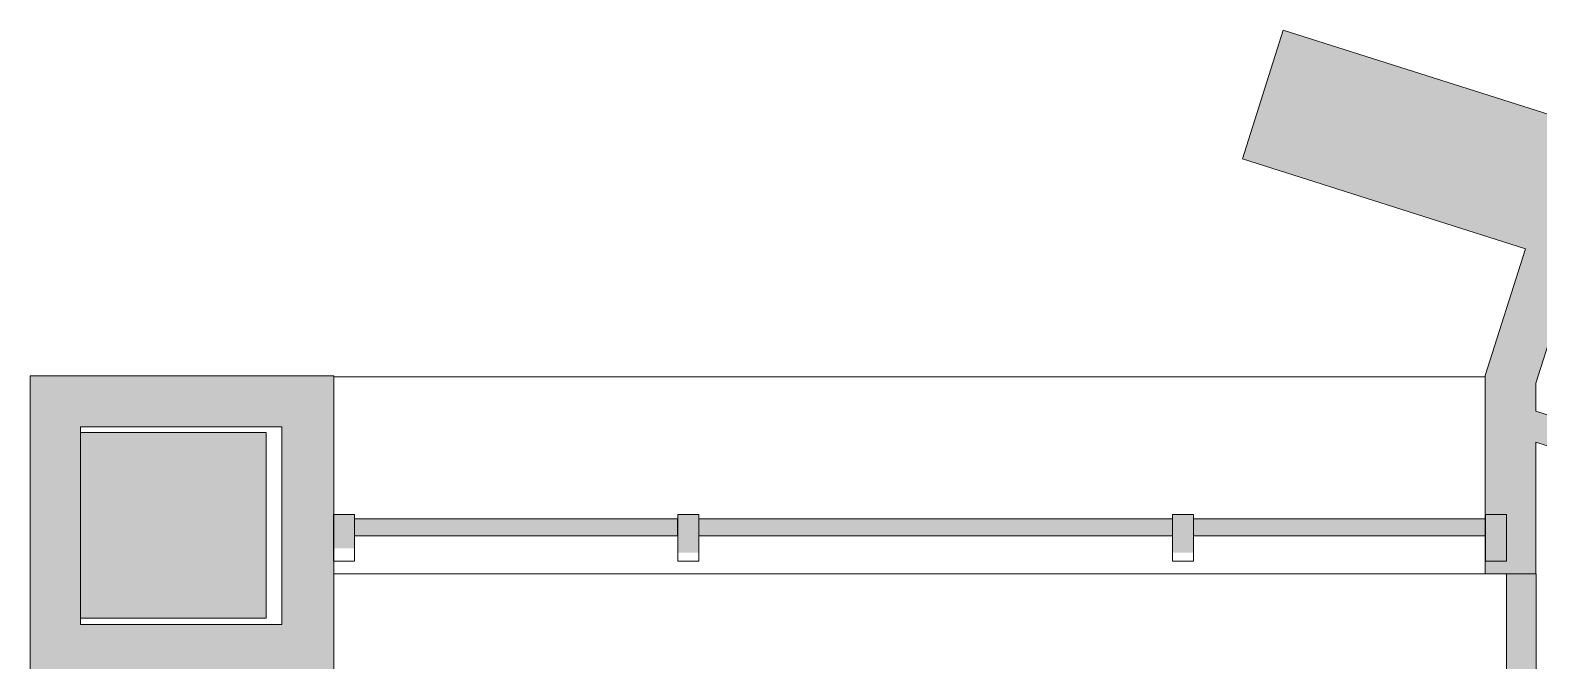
# Model space of a CAD drawing. Header units: inches. Extents: x 385 to 2249, y -1773 to -36.
# Drawn here: x 392.5 to 571.3, y -110.7 to -36 of the extents above; entities that cross this region are included whole.
import ezdxf

# ---------------------------------------------------------------- set-up
doc = ezdxf.new("R2010")
doc.units = ezdxf.units.IN
doc.header["$MEASUREMENT"] = 0
for name, color, linetype, lineweight in [('A-COLS', 52, 'Continuous', 13), ('A-DETL', 90, 'Continuous', 9), ('A-GLAZ-CURT', 52, 'Continuous', 13), ('A-GLAZ-CWMG', 51, 'Continuous', 13), ('A-WALL', 113, 'Continuous', 13), ('A-WALL-PATT', 111, 'Continuous', 13), ('I-WALL', 2, 'Continuous', 13)]:
    doc.layers.add(name, color=color, linetype=linetype, lineweight=lineweight)

# ---------------------------------------------------------------- blocks, each defined once
blk = doc.blocks.new('Walls 16 - Walls 16-5039104-Level 6 POWER _ SIGNAL')
at = {"layer": 'A-WALL', "lineweight": 9}
blk.add_hatch(color=7, dxfattribs=at).paths.add_polyline_path([(570.95, -100.39), (570.97, -84.81), (608.32, -96.67), (609.38, -93.33), (570.95, -81.14), (570.97, -77.76), (576.7, -59.71), (626.93, -75.65), (629.3, -68.18), (591.27, -56.11), (591.87, -54.21), (579.67, -50.34), (580.28, -48.43), (541.01, -35.97), (536.17, -51.22), (569.72, -61.87), (564.95, -76.89), (564.98, -100.39), (569.72, -100.39)], flags=0)
at = {"layer": 'A-WALL', "color": 8, "lineweight": 20}
for p, q in [((541.01, -35.97), (536.17, -51.22)), ((580.28, -48.43), (541.01, -35.97)), ((579.67, -50.34), (580.28, -48.43)), ((536.17, -51.22), (569.72, -61.87)), ((591.87, -54.21), (579.67, -50.34)), ((591.27, -56.11), (591.87, -54.21)), ((629.3, -68.18), (591.27, -56.11)), ((570.95, -77.82), (576.7, -59.71)), ((576.7, -59.71), (616.08, -72.2)), ((569.72, -61.87), (564.95, -76.89)), ((627.49, -73.91), (629.3, -68.18)), ((564.95, -76.89), (564.95, -100.39)), ((570.95, -81.14), (570.95, -77.82)), ((609.38, -93.33), (570.95, -81.14)), ((570.95, -100.39), (570.95, -84.81)), ((570.95, -84.81), (608.32, -96.67)), ((564.95, -100.39), (570.95, -100.39))]:
    blk.add_line(p, q, dxfattribs=at)
blk = doc.blocks.new('System Panel - Glazed 2-5040567-Level 6 POWER _ SIGNAL')
at = {"layer": 'A-GLAZ-CURT', "lineweight": 9}
blk.add_hatch(color=7, dxfattribs=at).paths.add_polyline_path([(-19.14, 0.25), (19.14, 0.25), (19.14, 2.25), (-19.14, 2.25)], flags=0)
at = {"layer": 'A-GLAZ-CURT', "color": 8, "lineweight": 20}
for p, q in [((19.14, 2.25), (-19.14, 2.25)), ((-19.14, 2.25), (-19.14, 0.25)), ((19.14, 0.25), (19.14, 2.25)), ((-19.14, 0.25), (19.14, 0.25))]:
    blk.add_line(p, q, dxfattribs=at)
blk = doc.blocks.new('Rectangular Mullion - 2_5_ x 5_ rectangular-5019623-Level 6 POWER _ SIGNAL')
at = {"layer": 'A-GLAZ-CWMG', "lineweight": 9}
blk.add_hatch(color=7, dxfattribs=at).paths.add_polyline_path([(0, 1.76), (0, -2.75), (-2.5, -2.75), (-2.5, 1.76), (-1.23, 1.76)], flags=0)
at = {"layer": 'A-GLAZ-CWMG', "color": 8, "lineweight": 20}
for p, q in [((-2.5, 2.75), (0, 2.75)), ((-2.5, -2.75), (-2.5, 2.75)), ((0, 2.75), (0, -2.75)), ((0, -2.75), (-2.5, -2.75))]:
    blk.add_line(p, q, dxfattribs=at)
blk = doc.blocks.new('System Panel - Glazed 2-5040822-Level 6 POWER _ SIGNAL')
at = {"layer": 'A-GLAZ-CURT', "lineweight": 9}
blk.add_hatch(color=7, dxfattribs=at).paths.add_polyline_path([(-28.08, 0.25), (28.08, 0.25), (28.08, 2.25), (-28.08, 2.25)], flags=0)
at = {"layer": 'A-GLAZ-CURT', "color": 8, "lineweight": 20}
for p, q in [((28.08, 2.25), (-28.08, 2.25)), ((-28.08, 2.25), (-28.08, 0.25)), ((28.08, 0.25), (28.08, 2.25)), ((-28.08, 0.25), (28.08, 0.25))]:
    blk.add_line(p, q, dxfattribs=at)
blk = doc.blocks.new('System Panel - Glazed 2-5123284-Level 6 POWER _ SIGNAL')
at = {"layer": 'A-GLAZ-CURT', "lineweight": 9}
blk.add_hatch(color=7, dxfattribs=at).paths.add_polyline_path([(17.28, 0.25), (17.28, 2.25), (-17.3, 2.25), (-17.3, 0.25)], flags=0)
at = {"layer": 'A-GLAZ-CURT', "color": 8, "lineweight": 20}
for p, q in [((17.3, 2.25), (-17.3, 2.25)), ((-17.3, 2.25), (-17.3, 0.25)), ((17.3, 0.25), (17.3, 2.25)), ((-17.3, 0.25), (17.3, 0.25))]:
    blk.add_line(p, q, dxfattribs=at)
blk = doc.blocks.new('Rectangular Mullion - 2_5_ x 5_ rectangular-V1-Level 6 POWER _ SIGNAL')
at = {"layer": 'A-GLAZ-CWMG', "color": 8, "lineweight": 20}
for p, q in [((-2.5, 2.75), (0, 2.75)), ((-2.5, -2.75), (-2.5, 2.75)), ((0, 2.75), (0, -2.75)), ((0, -2.75), (-2.5, -2.75))]:
    blk.add_line(p, q, dxfattribs=at)
blk = doc.blocks.new('Rectangular Column - 24_ x 24_ 2-5010604-Level 6 POWER _ SIGNAL')
at = {"layer": 'A-COLS', "lineweight": 9}
blk.add_hatch(color=7, dxfattribs=at).paths.add_polyline_path([(-11, -11), (11, -11), (11, 11), (-11, 11)], flags=0)
at = {"layer": 'A-COLS', "color": 8, "lineweight": 20}
for p, q in [((11, 11), (-11, 11)), ((-11, 11), (-11, -11)), ((11, -11), (11, 11)), ((-11, -11), (11, -11))]:
    blk.add_line(p, q, dxfattribs=at)
blk = doc.blocks.new('Rectangular Mullion - 2_5_ x 5_ rectangular-V7-Level 6 POWER _ SIGNAL')
at = {"layer": 'A-GLAZ-CWMG', "lineweight": 9}
blk.add_hatch(color=7, dxfattribs=at).paths.add_polyline_path([(-2.5, 1.26), (-2.5, -2.75), (0, -2.75), (0, 1.26), (-1.91, 1.26)], flags=0)
at = {"layer": 'A-GLAZ-CWMG', "color": 8, "lineweight": 20}
for p, q in [((0, 2.75), (-2.5, 2.75)), ((-2.5, 2.75), (-2.5, -2.75)), ((0, -2.75), (0, 2.75)), ((-2.5, -2.75), (0, -2.75))]:
    blk.add_line(p, q, dxfattribs=at)
blk = doc.blocks.new('Walls 123 - Walls 1-5527625-Level 6 POWER _ SIGNAL')
at = {"layer": 'A-WALL', "lineweight": 9}
h = blk.add_hatch(color=7, dxfattribs=at)
h.paths.add_polyline_path([(59.47, -481.89), (59.44, -445.95), (23.47, -445.95), (23.47, -481.89), (41.45, -481.89)], flags=0)
h.paths.add_polyline_path([(53.3, -475.4), (29.44, -475.4), (29.44, -451.99), (53.3, -451.99)], flags=0)
at = {"layer": 'A-WALL', "color": 8, "lineweight": 20}
for p, q in [((59.47, -445.95), (23.47, -445.95)), ((23.47, -445.95), (23.47, -481.89)), ((59.47, -481.89), (59.47, -445.95)), ((29.44, -452.64), (29.44, -451.99)), ((29.44, -451.99), (53.3, -451.99)), ((53.3, -451.99), (53.3, -475.4)), ((29.44, -475.4), (29.44, -474.64)), ((53.3, -475.4), (29.44, -475.4)), ((23.47, -481.89), (59.47, -481.89))]:
    blk.add_line(p, q, dxfattribs=at)
blk = doc.blocks.new('Walls 19 - Walls 3-5789342-Level 6 POWER _ SIGNAL')
at = {"layer": 'A-WALL', "lineweight": 9}
blk.add_line((41.5, -1605.9), (41.5, -1742.38), dxfattribs=at)

msp = doc.modelspace()

# ---------------------------------------------------------------- hatches: boundary and pattern name
at = {"layer": 'A-WALL-PATT', "lineweight": 9}
h = msp.add_hatch(color=7, dxfattribs=at)
h.paths.add_polyline_path([(570.97, -337.14), (570.97, -329.39), (567.47, -329.39), (567.47, -337.14)], flags=0)
h.paths.add_polyline_path([(567.47, -267.39), (570.97, -267.39), (570.97, -100.39), (567.47, -100.39), (567.47, -219.09)], flags=0)

# ---------------------------------------------------------------- linework, layer by layer
at = {"layer": 'A-DETL', "lineweight": 13}
msp.add_line((428.43, -100.39), (564.95, -100.39), dxfattribs=at)
at = {"layer": 'I-WALL', "color": 8, "lineweight": 20}
for p, q in [((567.47, -100.39), (567.47, -267.39)), ((570.97, -100.39), (567.47, -100.39)), ((570.97, -267.39), (570.97, -100.39))]:
    msp.add_line(p, q, dxfattribs=at)

# ---------------------------------------------------------------- block references
at = {"layer": 'A-COLS', "lineweight": 9}
msp.add_blockref('Rectangular Column - 24_ x 24_ 2-5010604-Level 6 POWER _ SIGNAL', (409.43, -94.64), dxfattribs=at)
at = {"layer": 'A-GLAZ-CURT', "lineweight": 9}
for name, p in [('System Panel - Glazed 2-5040567-Level 6 POWER _ SIGNAL', (450.07, -96.14)), ('System Panel - Glazed 2-5040822-Level 6 POWER _ SIGNAL', (499.79, -96.14)), ('System Panel - Glazed 2-5123284-Level 6 POWER _ SIGNAL', (547.67, -96.14))]:
    msp.add_blockref(name, p, dxfattribs=at)
at = {"layer": 'A-GLAZ-CWMG', "lineweight": 9, "rotation": 180}
msp.add_blockref('Rectangular Mullion - 2_5_ x 5_ rectangular-V7-Level 6 POWER _ SIGNAL', (428.43, -96.14), dxfattribs=at)
at = {"layer": 'A-GLAZ-CWMG', "lineweight": 9, "extrusion": (0, 0, -1), "rotation": 180}
for name, p in [('Rectangular Mullion - 2_5_ x 5_ rectangular-5019623-Level 6 POWER _ SIGNAL', (-471.72, -96.14)), ('Rectangular Mullion - 2_5_ x 5_ rectangular-5019623-Level 6 POWER _ SIGNAL', (-530.37, -96.14)), ('Rectangular Mullion - 2_5_ x 5_ rectangular-V1-Level 6 POWER _ SIGNAL', (-567.47, -96.14))]:
    msp.add_blockref(name, p, dxfattribs=at)
at = {"layer": 'A-WALL', "lineweight": 9}
for name, p in [('Walls 16 - Walls 16-5039104-Level 6 POWER _ SIGNAL', (0, 0)), ('Walls 123 - Walls 1-5527625-Level 6 POWER _ SIGNAL', (369, 369))]:
    msp.add_blockref(name, p, dxfattribs=at)
at = {"layer": 'A-WALL', "lineweight": 9, "rotation": 270.0000000000001}
msp.add_blockref('Walls 19 - Walls 3-5789342-Level 6 POWER _ SIGNAL', (2170.85, -35.55), dxfattribs=at)

doc.saveas('drawing.dxf')
